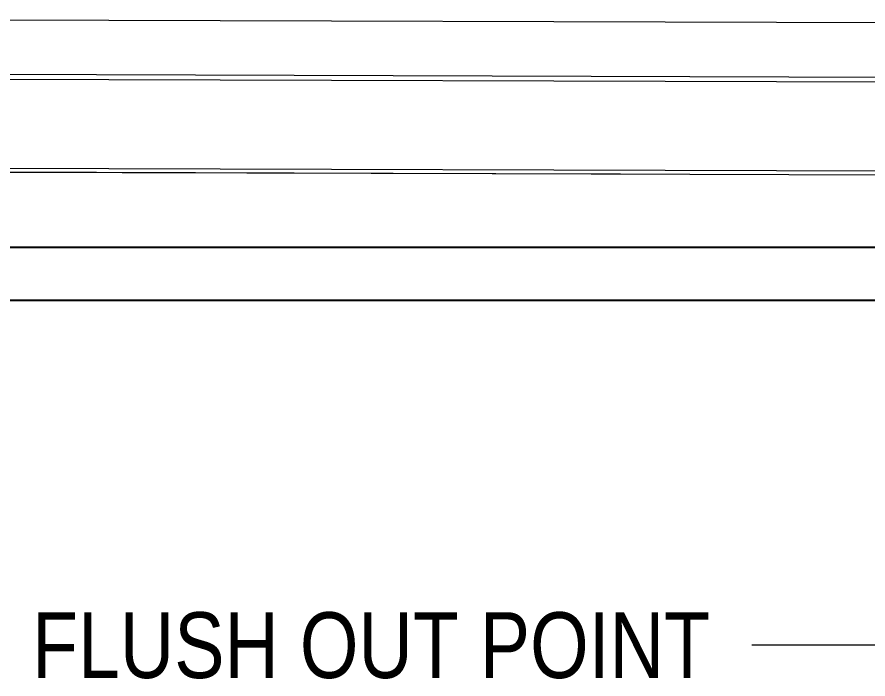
# Model space of a CAD drawing. Header units: metres. Extents: x -1161 to -1081, y 0 to 563.
# Drawn here: x -1142.342 to -1139.107, y 541.938 to 544.454 of the extents above; entities that cross this region are included whole.
import ezdxf

# ---------------------------------------------------------------- set-up
doc = ezdxf.new("R2010")
doc.units = ezdxf.units.M
for name, color, linetype, lineweight in [('A-FLOR', 7, 'Continuous', 50), ('A-GENM', 7, 'Continuous', 35), ('G-ANNO-TEXT', 7, 'Continuous', 9)]:
    doc.layers.add(name, color=color, linetype=linetype, lineweight=lineweight)
doc.styles.add('Arial Narrow_2', font='ARIALN.TTF', dxfattribs={"height": 0.25})

# ---------------------------------------------------------------- blocks, each defined once
blk = doc.blocks.new('Top of Pavement - RL A - Top of Pavement - RL A-68818558-DRG-2873121 - DECK SLAB GENERAL ARRANGEMENT PLAN')
at = {"layer": 'A-GENM', "color": 9, "lineweight": 25, "true_color": 0xbebebe}
for points, knots in [([(130.8438, 46.9628), (130.8638, 46.8875), (130.9198, 46.6767), (131.0118, 46.3304), (131.1198, 45.924), (131.2278, 45.5175), (131.3359, 45.1111), (131.4439, 44.7046), (131.5519, 44.2981), (131.6599, 43.8917), (131.7679, 43.4852), (131.876, 43.0788), (131.984, 42.6723), (132.092, 42.2658), (132.2, 41.8594), (132.308, 41.4529), (132.3801, 41.1819), (132.4161, 41.0465)], [0.35099505, 0.35099505, 0.35099505, 0.35099505, 0.35260116, 0.35549133, 0.3583815, 0.36127168, 0.36416185, 0.36705202, 0.3699422, 0.37283237, 0.37572254, 0.37861272, 0.38150289, 0.38439306, 0.38728324, 0.39017341, 0.39306358, 0.39306358, 0.39306358, 0.39306358]), ([(136.3804, 26.9072), (136.348, 27.0292), (136.2796, 27.2867), (136.1752, 27.6797), (136.0671, 28.0862), (135.9591, 28.4927), (135.8511, 28.8992), (135.743, 29.3057), (135.635, 29.7122), (135.527, 30.1187), (135.4189, 30.5252), (135.3109, 30.9317), (135.2029, 31.3382), (135.0949, 31.7447), (134.9868, 32.1512), (134.8788, 32.5577), (134.7708, 32.9642), (134.6627, 33.3707), (134.5547, 33.7772), (134.4467, 34.1837), (134.3386, 34.5902), (134.2306, 34.9967), (134.1226, 35.4032), (134.0146, 35.8097), (133.9065, 36.2162), (133.7985, 36.6227), (133.6905, 37.0292), (133.5824, 37.4357), (133.4744, 37.8422), (133.3664, 38.2487), (133.2584, 38.6551), (133.1503, 39.0616), (133.0423, 39.4681), (132.9343, 39.8746), (132.8262, 40.2811), (132.7182, 40.6876), (132.6462, 40.9586), (132.6102, 41.0941)], [-0.4939315, -0.4939315, -0.4939315, -0.4939315, -0.4913295, -0.4884393, -0.4855491, -0.482659, -0.4797688, -0.4768786, -0.4739884, -0.4710983, -0.4682081, -0.4653179, -0.4624277, -0.4595376, -0.4566474, -0.4537572, -0.4508671, -0.4479769, -0.4450867, -0.4421965, -0.4393064, -0.4364162, -0.433526, -0.4306358, -0.4277457, -0.4248555, -0.4219653, -0.4190751, -0.416185, -0.4132948, -0.4104046, -0.4075145, -0.4046243, -0.4017341, -0.3988439, -0.3959538, -0.3930636, -0.3930636, -0.3930636, -0.3930636]), ([(132.4161, 41.0465), (132.4521, 40.911), (132.5241, 40.64), (132.6321, 40.2335), (132.7401, 39.8271), (132.8309, 39.4855), (132.8857, 39.2795), (132.9044, 39.2089)], [0.39306358, 0.39306358, 0.39306358, 0.39306358, 0.39595376, 0.39884393, 0.4017341, 0.40462428, 0.40612953, 0.40612953, 0.40612953, 0.40612953])]:
    blk.add_open_spline(points, degree=3, knots=knots, dxfattribs=at)
for points in [[(131.962, 43.533), (131.926, 43.6685), (131.854, 43.9395), (131.782, 44.2105), (131.746, 44.346)], [(132.1781, 42.72), (132.1421, 42.8555), (132.0701, 43.1265), (131.998, 43.3975), (131.962, 43.533)], [(132.3941, 41.9071), (132.3581, 42.0426), (132.2861, 42.3136), (132.2141, 42.5846), (132.1781, 42.72)], [(132.6102, 41.0941), (132.5742, 41.2296), (132.5022, 41.5006), (132.4301, 41.7716), (132.3941, 41.9071)]]:
    blk.add_open_spline(points, degree=3, dxfattribs=at)
blk = doc.blocks.new('T2DPAA-T2D-C3S-RS-M3D-100334_rvt-1-DRG-2873121 - DECK SLAB GENERAL ARRANGEMENT PLAN')
at = {"layer": 'A-GENM', "color": 9, "lineweight": 25, "true_color": 0xbebebe}
for points in [[(-1137.5795, 543.5779), (-1137.7119, 543.5779), (-1137.9767, 543.5779), (-1138.3739, 543.5779), (-1138.7711, 543.5779), (-1139.1682, 543.5779), (-1139.5654, 543.5779), (-1139.9626, 543.5779), (-1140.3598, 543.5779), (-1140.7569, 543.5779), (-1141.1541, 543.5779), (-1141.5512, 543.5779), (-1141.9484, 543.5779), (-1142.3456, 543.5779), (-1142.7427, 543.5779), (-1143.1399, 543.5779), (-1143.4047, 543.5779), (-1143.5371, 543.5779)], [(-1142.5566, 543.378), (-1142.423, 543.378), (-1142.2893, 543.378), (-1142.1556, 543.378)], [(-1142.1556, 543.378), (-1142.022, 543.378), (-1141.8883, 543.378), (-1141.7546, 543.378)], [(-1141.7546, 543.378), (-1141.621, 543.378), (-1141.4873, 543.378), (-1141.3536, 543.378)], [(-1141.3536, 543.378), (-1141.22, 543.378), (-1141.0863, 543.378), (-1140.9526, 543.378)], [(-1140.9526, 543.378), (-1140.8189, 543.378), (-1140.6853, 543.378), (-1140.5516, 543.378)], [(-1140.5516, 543.378), (-1140.4179, 543.378), (-1140.2843, 543.378), (-1140.1506, 543.378)], [(-1140.1506, 543.378), (-1140.0169, 543.378), (-1139.8833, 543.378), (-1139.7496, 543.378)], [(-1139.7496, 543.378), (-1139.6159, 543.378), (-1139.4822, 543.378), (-1139.3486, 543.378)], [(-1139.3486, 543.378), (-1139.2149, 543.378), (-1139.0812, 543.378), (-1138.9476, 543.378)]]:
    blk.add_open_spline(points, degree=3, dxfattribs=at)
at = {"layer": 'A-GENM', "color": 253, "lineweight": 25, "true_color": 0xa3a3a3, "rotation": 75.11694444444437}
blk.add_blockref('Top of Pavement - RL A - Top of Pavement - RL A-68818558-DRG-2873121 - DECK SLAB GENERAL ARRANGEMENT PLAN', (-1134.0578, 404.8616), dxfattribs=at)

msp = doc.modelspace()

# ---------------------------------------------------------------- linework, layer by layer
at = {"layer": 'A-FLOR', "color": 9, "lineweight": 18, "true_color": 0xc3c3c3}
for p, q in [((-1145.841, 544.4536), (-1136.8357, 544.4261)), ((-1136.0518, 544.2149), (-1145.841, 544.2455)), ((-1136.0519, 544.197), (-1145.841, 544.2275)), ((-1136.0531, 543.8587), (-1145.8409, 543.8892)), ((-1136.0532, 543.8437), (-1145.8409, 543.8742)), ((-1140.0478, 543.8559), (-1145.8409, 543.8734))]:
    msp.add_line(p, q, dxfattribs=at)
at = {"layer": 'G-ANNO-TEXT'}
msp.add_line((-1138.952, 542.0669), (-1139.5486, 542.0669), dxfattribs=at)

# ---------------------------------------------------------------- block references
at = {"lineweight": 5}
msp.add_blockref('T2DPAA-T2D-C3S-RS-M3D-100334_rvt-1-DRG-2873121 - DECK SLAB GENERAL ARRANGEMENT PLAN', (0, 0), dxfattribs=at)

# ---------------------------------------------------------------- next in the draw order: texts
at = {"layer": 'G-ANNO-TEXT', "insert": (-1142.2849, 542.1919), "char_height": 0.25, "attachment_point": 1, "style": 'Arial Narrow_2', "bg_fill": 3, "box_fill_scale": 1, "bg_fill_color": 256, "bg_fill_true_color": 13158600, "bg_fill_transparency": 0}
msp.add_mtext('FLUSH OUT POINT', dxfattribs=at)

doc.saveas('drawing.dxf')
